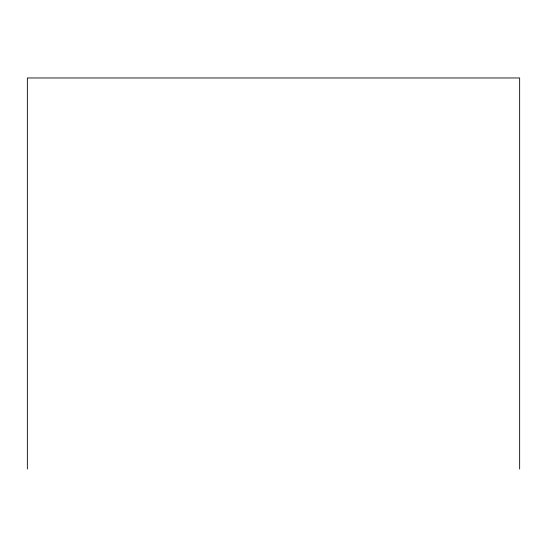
<?xml version="1.0" encoding="UTF-8"?>
<svg xmlns="http://www.w3.org/2000/svg" width="547" height="547" viewBox="0 0 547 547"><rect width="100%" height="100%" fill="white"/><g stroke="black" fill="none" stroke-linecap="round" stroke-linejoin="round"><path stroke-width="0.82" d="M519.65 469.032L519.65 77.968L27.35 77.968L27.35 469.032"/></g></svg>
